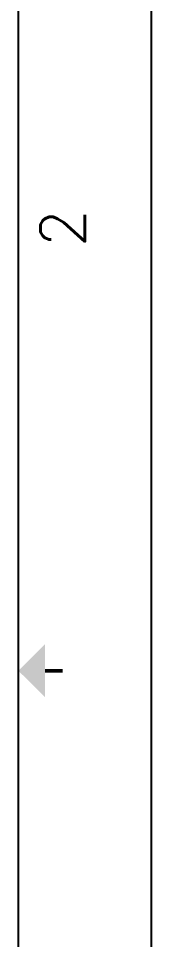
# Model space of a CAD drawing. Extents: x 4 to 170, y -32 to 186.
# Drawn here: x 162.3 to 170.1, y 61.5 to 115.4 of the extents above; entities that cross this region are included whole.
import ezdxf
from ezdxf.enums import TextEntityAlignment as Align

# ---------------------------------------------------------------- set-up
doc = ezdxf.new("R2010")
doc.units = 0
doc.header["$MEASUREMENT"] = 0
doc.layers.add('Title Block', color=7, linetype='Continuous')
doc.layers.add('Viewport', color=7, linetype='Continuous')
doc.styles.add('Roman', font='romans')

# ---------------------------------------------------------------- blocks, each defined once
blk = doc.blocks.new('ANSI_border_C')
at = {"layer": 'Title Block'}
for p, q in [((0.5, 0.75), (20.5, 0.75)), ((0, 0), (21, 0))]:
    blk.add_line(p, q, dxfattribs=at)
at = {"layer": 'Title Block', "const_width": 0.02}
blk.add_lwpolyline([(10.5, 0.5), (10.5, 0.6)], dxfattribs=at)
at = {"layer": 'Title Block'}
blk.add_solid([(10.35, 0.6), (10.65, 0.6), (10.5, 0.75)], dxfattribs=at)
at = {"layer": 'Title Block', "style": 'Roman'}
blk.add_text('2', height=0.25, dxfattribs=at).set_placement((13, 0.5), align=Align.MIDDLE_CENTER)
blk = doc.blocks.new('JIC_border_C')
at = {"xscale": 10.36509338838034, "yscale": 10.36509338838034, "zscale": 10.36509338838034, "rotation": 90}
blk.add_blockref('ANSI_border_C', (170.059, -31.634), dxfattribs=at)

msp = doc.modelspace()

# ---------------------------------------------------------------- block references
at = {"layer": 'Viewport'}
msp.add_blockref('JIC_border_C', (0, 0), dxfattribs=at)

doc.saveas('drawing.dxf')
